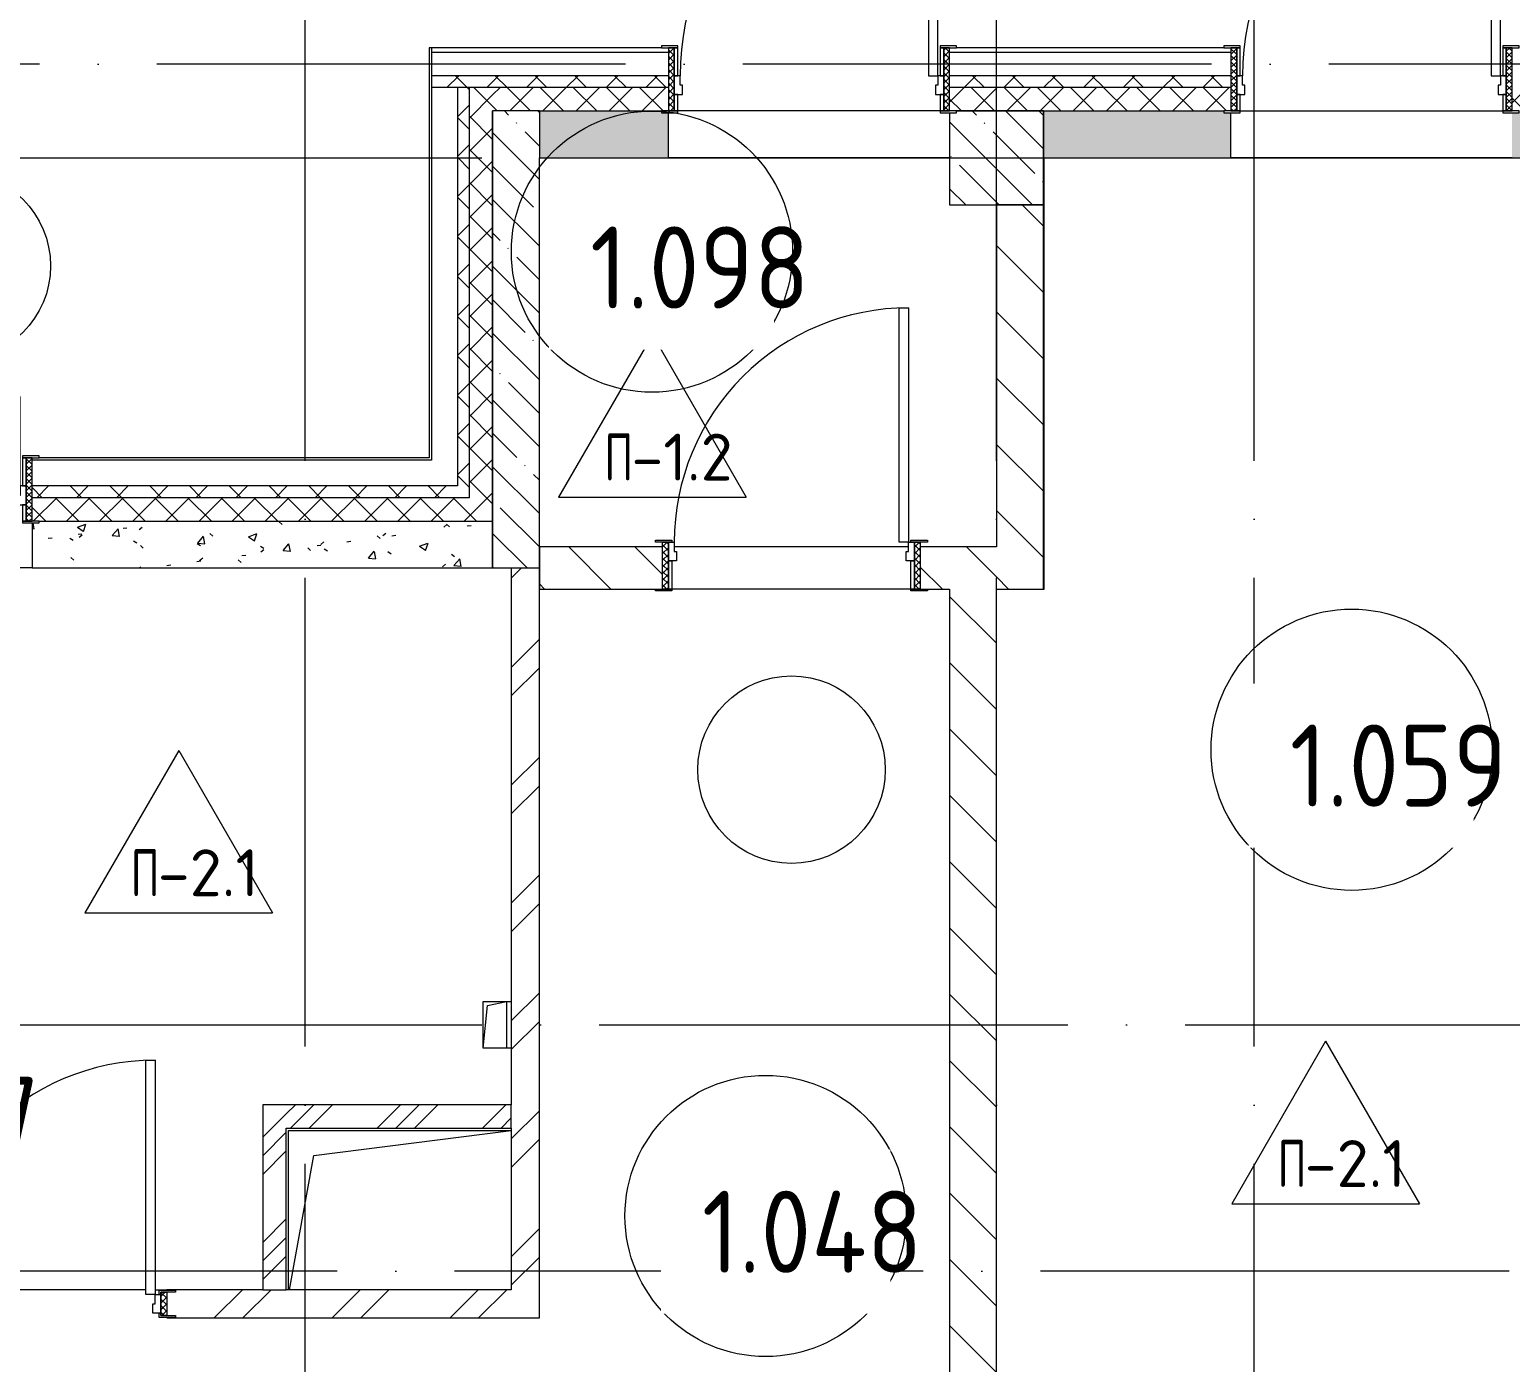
# Model space of a CAD drawing. Header units: millimetres. Extents: x -68946 to 288321, y -402657 to 324925.
# Drawn here: x 132313 to 138630, y 53235 to 58922 of the extents above; entities that cross this region are included whole.
import ezdxf

# ---------------------------------------------------------------- set-up
doc = ezdxf.new("R2010")
doc.units = ezdxf.units.MM
doc.linetypes.add('ADSK_Линия сетки', pattern=[2500, 2000, -250, 0, -250])
for name, color, linetype, lineweight in [('A-AREA-____-IDEN', 250, 'Continuous', 9), ('A-DETL-GENF-OTLN', 250, 'Continuous', 5), ('A-DOOR-____-IDEN', 31, 'Continuous', 9), ('A-DOOR-____-MCUT', 250, 'Continuous', 5), ('A-DOOR-____-OTLN', 250, 'Continuous', 5), ('A-DOOR-FRAM-MCUT', 31, 'Continuous', 5), ('A-DOOR-FRAM-OTLN', 31, 'Continuous', 5), ('A-FLOR-____-IDEN', 11, 'Continuous', 9), ('A-FLOR-____-OTLN', 192, 'Continuous', 9), ('A-GLAZ-____-OTLN', 250, 'Continuous', 5), ('A-WALL-____-MCUT', 250, 'Continuous', 13), ('A-WALL-____-PATT', 250, 'Continuous', 13), ('A-WALL-FNSH-MCUT', 250, 'Continuous', 13), ('I-WALL-____-OTLN', 250, 'Continuous', 9), ('S-COLS-____-MCUT', 250, 'Continuous', 25), ('S-COLS-____-OTLN', 250, 'Continuous', 9), ('S-GRID-____-OTLN', 250, 'Continuous', 9)]:
    doc.layers.add(name, color=color, linetype=linetype, lineweight=lineweight)
doc.styles.add('ISOCPEUR_1', font='isocpeur.ttf', dxfattribs={"width": 0.9, "height": 250})
doc.styles.add('ISOCPEUR_2', font='isocpeur.ttf', dxfattribs={"height": 160})
pattern_1 = [(135, (12287.91, -0.0006), (-142.5612, -142.5612), []), (135, (12430.48, -0.0006), (-142.5612, -142.5612), [252.016, -50.403, 3.353, -47.05])]
pattern_2 = [(135, (12287.91, -0.0006), (-141.42136, -141.42136), [])]
pattern_3 = [(45, (12287.9, -0.0006), (-251.4472, 251.4472), []), (45, (12287.9, 381), (-251.4472, 251.4472), [])]
pattern_4 = [(50, (12287.9, -0.0006), (364.3679, -31.8783), [38.1, -419.1]), (355, (12287.9, -0.0006), (-70.48585, 382.1133), [30.48, -335.28]), (100.451, (12318.28, -2.66), (293.885, 350.2334), [32.38, -356.18]), (46.184, (12287.9, 101.6), (542.1585, -84.0858), [57.15, -628.65]), (96.636, (12333.1, 94.6), (474.8049, 494.8554), [48.57, -534.27]), (351.184, (12287.9, 101.6), (474.8102, 494.85), [45.72, -502.92]), (21, (12338.7, 76.2), (303.22847, -204.53046), [38.1, -419.1]), (326, (12338.7, 76.2), (123.6039, 368.376), [30.48, -335.28]), (71.451, (12364, 59.16), (426.8341, 163.8427), [32.38, -356.18]), (37.5, (12287.91, -0.0006), (6.17665, 169.11015), [16.764, -314.452, 16.764, -323.596, -336.55]), (37.5, (12287.91, -0.0006), (6.17665, 169.11015), [-671.576, 16.764, -319.786]), (7.5, (12287.91, -0.0006), (133.63888, 200.3615), [16.764, -177.292, 16.764, -306.832, -128.27]), (7.5, (12287.91, -0.0006), (133.63888, 200.3615), [-517.652, 16.764, -111.506]), (327.5, (12174.63, -0.0006), (271.18182, -11.45836), [16.764, -110.236, 16.764, -379.476, -525.78]), (327.5, (12174.63, -0.0006), (271.18182, -11.45836), [-523.24, 16.764, -509.016]), (317.5, (12123.83, -0.0006), (296.2585, 50.85285), [16.764, -148.336, 16.764, -246.38, -373.38]), (317.5, (12123.83, -0.0006), (296.2585, 50.85285), [-428.244, 16.764, -356.616])]
pattern_5 = [(45, (12287.91, -0.0006), (-70.71068, 70.71068), []), (135, (12287.91, -0.0006), (-70.71068, -70.71068), [])]
pattern_6 = [(135, (12287.91, -0.0006), (-84.85281, -84.85281), []), (225, (12287.91, -0.0006), (84.85281, -84.85281), [])]
pattern_7 = [(45, (12287.9, -0.0006), (-224.5064, 224.5064), []), (45, (12367.3, -0.0006), (0, 449.0128), []), (45, (12208.54, -0.0006), (0, 449.0128), [])]
pattern_8 = [(135, (1701.41, 209.685), (-14.14214, -14.14214), []), (225, (1701.41, 209.685), (14.14214, -14.14214), [])]
pattern_9 = [(45, (-421.384, 209.685), (-14.1421, 14.1421), []), (135, (-421.384, 209.685), (-14.1421, -14.1421), [])]

# ---------------------------------------------------------------- blocks, each defined once
blk = doc.blocks.new('Дверь_СКБ_2Ст_Наружная - Д-22л_1550х2100-36490986-АР1_Маркировочный план 1 этажа С2и3')
at = {"layer": 'A-DOOR-____-OTLN'}
h = blk.add_hatch(dxfattribs=at)
h.set_pattern_fill('FP_38', color=256, style=0, pattern_type=2)
h.set_pattern_definition([(225, (1526.41, -124.685), (-14.14214, 14.14214), []), (135, (1526.41, -124.685), (14.14214, 14.14214), [])])
h.paths.add_polyline_path([(769.5, 50), (769.5, -50), (794.5, -50), (794.5, 50)])
at = {"layer": 'A-DOOR-FRAM-OTLN'}
h = blk.add_hatch(dxfattribs=at)
h.set_pattern_fill('FP_39', color=256, style=0, pattern_type=2)
h.set_pattern_definition([(315, (-596.384, -124.685), (-14.1421, -14.1421), []), (225, (-596.384, -124.685), (-14.1421, 14.1421), [])])
h.paths.add_polyline_path([(-755.5, 50), (-755.5, -50), (-730.5, -50), (-730.5, 50)])
at = {"layer": 'A-DOOR-____-MCUT'}
for p, q in [((-705.5, -40), (-665.5, -40)), ((-705.5, -1040), (-705.5, -40)), ((-665.5, -40), (-665.5, -1040)), ((704.5, -40), (744.5, -40)), ((704.5, -490), (704.5, -40)), ((744.5, -40), (744.5, -490)), ((744.5, -490), (704.5, -490)), ((-665.5, -1040), (-705.5, -1040))]:
    blk.add_line(p, q, dxfattribs=at)
at = {"layer": 'A-DOOR-____-OTLN'}
for p, q in [((-792.5, 58), (-722.5, 58)), ((-792.5, 50), (-792.5, 58)), ((-730.5, 50), (-792.5, 50)), ((-730.5, 40), (-730.5, 50)), ((-722.5, 40), (-730.5, 40)), ((-722.5, 58), (-722.5, 40)), ((761.5, 58), (831.5, 58)), ((761.5, 40), (761.5, 58)), ((769.5, 40), (761.5, 40)), ((769.5, 50), (769.5, 40)), ((831.5, 50), (769.5, 50)), ((831.5, 58), (831.5, 50)), ((-792.5, -58), (-792.5, -50)), ((-792.5, -50), (-730.5, -50)), ((-722.5, -58), (-792.5, -58)), ((-730.5, -40), (-722.5, -40)), ((-730.5, -50), (-730.5, -40)), ((-722.5, -40), (-722.5, -58)), ((761.5, -40), (769.5, -40)), ((761.5, -58), (761.5, -40)), ((831.5, -58), (761.5, -58)), ((769.5, -40), (769.5, -50)), ((769.5, -50), (831.5, -50)), ((831.5, -50), (831.5, -58))]:
    blk.add_line(p, q, dxfattribs=at)
for centre, radius, start, end in [((-705.5, -40), 1000, 270, 360), ((744.5, -40), 450, 180, 270)]:
    blk.add_arc(centre, radius, start, end, dxfattribs=at)
at = {"layer": 'A-DOOR-FRAM-MCUT'}
for p, q in [((-755.5, 50), (-730.5, 50)), ((-755.5, -50), (-755.5, 50)), ((-730.5, 50), (-730.5, -50)), ((-730.5, 40), (-695.5, 40)), ((-730.5, -40), (-730.5, 40)), ((-695.5, 40), (-695.5, 0)), ((734.5, 40), (769.5, 40)), ((734.5, 0), (734.5, 40)), ((769.5, -50), (769.5, 50)), ((769.5, 50), (794.5, 50)), ((769.5, 40), (769.5, -40)), ((794.5, 50), (794.5, -50)), ((-730.5, -50), (-755.5, -50)), ((-705.5, -40), (-730.5, -40)), ((-705.5, 0), (-705.5, -40)), ((-695.5, 0), (-705.5, 0)), ((744.5, 0), (734.5, 0)), ((744.5, -40), (744.5, 0)), ((769.5, -40), (744.5, -40)), ((794.5, -50), (769.5, -50))]:
    blk.add_line(p, q, dxfattribs=at)
blk = doc.blocks.new('Дверь_СКБ_1Ст_Внутренняя - Д-26л_1100x2100h_Тамбур пищеблока-41890138-АР1_Маркировочный план 1 этажа С2и3')
at = {"layer": 'A-DOOR-____-OTLN'}
h = blk.add_hatch(dxfattribs=at)
h.set_pattern_fill('FP_40', color=256, style=0, pattern_type=2)
h.set_pattern_definition([(225, (1751.41, -164.685), (-14.14214, 14.14214), []), (135, (1751.41, -164.685), (14.14214, 14.14214), [])])
h.paths.add_polyline_path([(562.5, 100), (537.5, 100), (537.5, -100), (562.5, -100), (562.5, 79.3)])
at = {"layer": 'A-DOOR-FRAM-OTLN'}
h = blk.add_hatch(dxfattribs=at)
h.set_pattern_fill('FP_41', color=256, style=0, pattern_type=2)
h.set_pattern_definition([(315, (-371.384, -164.685), (-14.1421, -14.1421), []), (225, (-371.384, -164.685), (-14.1421, 14.1421), [])])
h.paths.add_polyline_path([(-537.5, 100), (-537.5, -100), (-512.5, -100), (-512.5, 100)])
at = {"layer": 'A-DOOR-____-MCUT'}
for p, q in [((-487.5, -100), (-447.5, -100)), ((-487.5, -1100), (-487.5, -100)), ((-447.5, -100), (-447.5, -1100)), ((-447.5, -1100), (-487.5, -1100))]:
    blk.add_line(p, q, dxfattribs=at)
at = {"layer": 'A-DOOR-____-OTLN'}
blk.add_arc((-487.5, -100), 1000, 270, 0, dxfattribs=at)
at = {"layer": 'A-DOOR-FRAM-MCUT'}
for p, q in [((-567.5, 108), (-497.5, 108)), ((-567.5, 100), (-567.5, 108)), ((-497.5, 100), (-567.5, 100)), ((-537.5, 100), (-512.5, 100)), ((-537.5, -100), (-537.5, 100)), ((-512.5, 100), (-512.5, -100)), ((-512.5, 100), (-497.5, 100)), ((-512.5, -20), (-512.5, 100)), ((-497.5, 108), (-497.5, 100)), ((-497.5, 100), (-497.5, -20)), ((522.5, 100), (522.5, 108)), ((522.5, 108), (592.5, 108)), ((522.5, -20), (522.5, 100)), ((522.5, 100), (537.5, 100)), ((592.5, 100), (522.5, 100)), ((537.5, -100), (537.5, 100)), ((537.5, 100), (562.5, 100)), ((537.5, 100), (537.5, -20)), ((562.5, 100), (562.5, -100)), ((592.5, 108), (592.5, 100)), ((-512.5, -20), (-477.5, -20)), ((-512.5, -100), (-512.5, -20)), ((-497.5, -20), (-512.5, -20)), ((-487.5, -60), (-487.5, -100)), ((-477.5, -60), (-487.5, -60)), ((-477.5, -20), (-477.5, -60)), ((502.5, -20), (537.5, -20)), ((502.5, -60), (502.5, -20)), ((512.5, -60), (502.5, -60)), ((512.5, -100), (512.5, -60)), ((537.5, -20), (522.5, -20)), ((537.5, -20), (537.5, -100)), ((-567.5, -100), (-497.5, -100)), ((-567.5, -108), (-567.5, -100)), ((-497.5, -108), (-567.5, -108)), ((-512.5, -100), (-537.5, -100)), ((-512.5, -99), (-497.5, -99)), ((-512.5, -100), (-512.5, -99)), ((-487.5, -100), (-512.5, -100)), ((-497.5, -100), (-512.5, -100)), ((-497.5, -99), (-497.5, -100)), ((-497.5, -100), (-497.5, -108)), ((537.5, -100), (512.5, -100)), ((522.5, -100), (522.5, -99)), ((522.5, -99), (537.5, -99)), ((537.5, -100), (522.5, -100)), ((522.5, -108), (522.5, -100)), ((522.5, -100), (592.5, -100)), ((592.5, -108), (522.5, -108)), ((537.5, -99), (537.5, -100)), ((562.5, -100), (537.5, -100)), ((592.5, -100), (592.5, -108))]:
    blk.add_line(p, q, dxfattribs=at)
blk = doc.blocks.new('Дверь_СКБ_2Ст_Внутренняя - СОШ_Д_Дв_1550x3400_ДН-11-41799291-АР1_Маркировочный план 1 этажа С2и3')
at = {"layer": 'A-DOOR-____-OTLN'}
h = blk.add_hatch(dxfattribs=at)
h.set_pattern_fill('FP_54', color=256, style=0, pattern_type=2)
h.set_pattern_definition([(135, (1551.41, 199.685), (-14.14214, -14.14214), []), (225, (1551.41, 199.685), (14.14214, -14.14214), [])])
h.paths.add_polyline_path([(762.5, -135), (762.5, 135), (737.5, 135), (737.5, -135)])
at = {"layer": 'A-DOOR-FRAM-OTLN'}
h = blk.add_hatch(dxfattribs=at)
h.set_pattern_fill('FP_55', color=256, style=0, pattern_type=2)
h.set_pattern_definition([(45, (-571.384, 199.685), (-14.1421, 14.1421), []), (135, (-571.384, 199.685), (-14.1421, -14.1421), [])])
h.paths.add_polyline_path([(-737.5, -135), (-712.5, -135), (-712.5, 135), (-737.5, 135), (-737.5, -85)])
at = {"layer": 'A-DOOR-____-MCUT'}
for p, q in [((-687.5, 1035), (-687.5, 15)), ((-647.5, 1035), (-687.5, 1035)), ((-647.5, 15), (-647.5, 1035)), ((712.5, 395), (672.5, 395)), ((672.5, 395), (672.5, 15)), ((712.5, 15), (712.5, 395)), ((-687.5, 15), (-647.5, 15)), ((672.5, 15), (712.5, 15))]:
    blk.add_line(p, q, dxfattribs=at)
at = {"layer": 'A-DOOR-____-OTLN'}
for centre, radius, start, end in [((-687.5, 15), 1020, 0, 90), ((712.5, 15), 380, 90, 180)]:
    blk.add_arc(centre, radius, start, end, dxfattribs=at)
at = {"layer": 'A-DOOR-FRAM-MCUT'}
for p, q in [((-697.5, 143), (-767.5, 143)), ((-767.5, 143), (-767.5, 135)), ((-767.5, 135), (-697.5, 135)), ((-712.5, 135), (-737.5, 135)), ((-737.5, 135), (-737.5, -135)), ((-712.5, -135), (-712.5, 135)), ((-697.5, 135), (-712.5, 135)), ((-712.5, 135), (-712.5, 15)), ((-697.5, 135), (-697.5, 143)), ((-697.5, 15), (-697.5, 135)), ((792.5, 143), (722.5, 143)), ((722.5, 143), (722.5, 135)), ((737.5, 135), (722.5, 135)), ((722.5, 135), (722.5, 15)), ((722.5, 135), (792.5, 135)), ((762.5, 135), (737.5, 135)), ((737.5, 135), (737.5, -135)), ((737.5, 15), (737.5, 135)), ((762.5, -135), (762.5, 135)), ((792.5, 135), (792.5, 143)), ((-687.5, 15), (-712.5, 15)), ((-712.5, 15), (-712.5, -65)), ((-712.5, 15), (-697.5, 15)), ((-687.5, -25), (-687.5, 15)), ((712.5, 15), (712.5, -25)), ((737.5, 15), (712.5, 15)), ((722.5, 15), (737.5, 15)), ((737.5, -65), (737.5, 15)), ((-677.5, -25), (-687.5, -25)), ((-677.5, -65), (-677.5, -25)), ((712.5, -25), (702.5, -25)), ((702.5, -25), (702.5, -65)), ((-712.5, -65), (-677.5, -65)), ((-697.5, -65), (-712.5, -65)), ((-712.5, -65), (-712.5, -135)), ((-697.5, -135), (-697.5, -65)), ((702.5, -65), (737.5, -65)), ((737.5, -65), (722.5, -65)), ((722.5, -65), (722.5, -135)), ((737.5, -135), (737.5, -65)), ((-697.5, -135), (-767.5, -135)), ((-767.5, -135), (-767.5, -143)), ((-767.5, -143), (-697.5, -143)), ((-737.5, -135), (-712.5, -135)), ((-712.5, -135), (-697.5, -135)), ((-697.5, -143), (-697.5, -135)), ((722.5, -135), (737.5, -135)), ((792.5, -135), (722.5, -135)), ((722.5, -135), (722.5, -143)), ((722.5, -143), (792.5, -143)), ((737.5, -135), (762.5, -135)), ((792.5, -143), (792.5, -135))]:
    blk.add_line(p, q, dxfattribs=at)
blk = doc.blocks.new('Дверь_СКБ_1Ст_Внутренняя - Д-1л_1200x2100h_NCS S 6005-R50B_ДН12Л _EI60-41910497-АР1_Маркировочный план 1 этажа С2и3')
at = {"layer": 'A-DOOR-____-OTLN'}
h = blk.add_hatch(dxfattribs=at)
h.set_pattern_fill('FP_84', color=256, style=0, pattern_type=2)
h.set_pattern_definition(pattern_8)
h.paths.add_polyline_path([(612.5, -125), (612.5, 145), (587.5, 145), (587.5, -125)])
at = {"layer": 'A-DOOR-FRAM-OTLN'}
h = blk.add_hatch(dxfattribs=at)
h.set_pattern_fill('FP_85', color=256, style=0, pattern_type=2)
h.set_pattern_definition(pattern_9)
h.paths.add_polyline_path([(-562.5, -125), (-562.5, 145), (-587.5, 145), (-587.5, -125)])
at = {"layer": 'A-DOOR-____-MCUT'}
for p, q in [((562.5, 1125), (522.5, 1125)), ((522.5, 1125), (522.5, 25)), ((562.5, 25), (562.5, 1125)), ((522.5, 25), (562.5, 25))]:
    blk.add_line(p, q, dxfattribs=at)
at = {"layer": 'A-DOOR-____-OTLN'}
blk.add_arc((562.5, 25), 1100, 90, 180, dxfattribs=at)
at = {"layer": 'A-DOOR-FRAM-MCUT'}
for p, q in [((-547.5, 153), (-617.5, 153)), ((-617.5, 153), (-617.5, 145)), ((-617.5, 145), (-547.5, 145)), ((-562.5, 145), (-587.5, 145)), ((-587.5, 145), (-587.5, -125)), ((-562.5, -125), (-562.5, 145)), ((-547.5, 145), (-562.5, 145)), ((-562.5, 145), (-562.5, 25)), ((-547.5, 145), (-547.5, 153)), ((-547.5, 25), (-547.5, 145)), ((642.5, 153), (572.5, 153)), ((572.5, 153), (572.5, 145)), ((587.5, 145), (572.5, 145)), ((572.5, 145), (572.5, 25)), ((572.5, 145), (642.5, 145)), ((612.5, 145), (587.5, 145)), ((587.5, 145), (587.5, -125)), ((587.5, 25), (587.5, 145)), ((612.5, -125), (612.5, 145)), ((642.5, 145), (642.5, 153)), ((-537.5, 25), (-562.5, 25)), ((-562.5, 25), (-562.5, -55)), ((-562.5, 25), (-547.5, 25)), ((-537.5, -15), (-537.5, 25)), ((562.5, 25), (562.5, -15)), ((587.5, 25), (562.5, 25)), ((572.5, 25), (587.5, 25)), ((587.5, -55), (587.5, 25)), ((-562.5, -55), (-527.5, -55)), ((-547.5, -55), (-562.5, -55)), ((-562.5, -55), (-562.5, -125)), ((-547.5, -125), (-547.5, -55)), ((-527.5, -15), (-537.5, -15)), ((-527.5, -55), (-527.5, -15)), ((562.5, -15), (552.5, -15)), ((552.5, -15), (552.5, -55)), ((552.5, -55), (587.5, -55)), ((587.5, -55), (572.5, -55)), ((572.5, -55), (572.5, -125)), ((587.5, -125), (587.5, -55)), ((-547.5, -125), (-617.5, -125)), ((-617.5, -125), (-617.5, -133)), ((-587.5, -125), (-562.5, -125)), ((-562.5, -125), (-547.5, -125)), ((-547.5, -133), (-547.5, -125)), ((572.5, -125), (587.5, -125)), ((642.5, -125), (572.5, -125)), ((572.5, -125), (572.5, -133)), ((587.5, -125), (612.5, -125)), ((642.5, -133), (642.5, -125)), ((-617.5, -133), (-547.5, -133)), ((572.5, -133), (642.5, -133))]:
    blk.add_line(p, q, dxfattribs=at)
blk = doc.blocks.new('Дверь_СКБ_1Ст_Внутренняя - Д-1л_1200x2100h_NCS S 6005-R50B_ДН5Л-41912991-АР1_Маркировочный план 1 этажа С2и3')
at = {"layer": 'A-DOOR-____-OTLN'}
h = blk.add_hatch(dxfattribs=at)
h.set_pattern_fill('FP_84', color=256, style=0, pattern_type=2)
h.set_pattern_definition(pattern_8)
h.paths.add_polyline_path([(587.5, -125), (612.5, -125), (612.5, 145), (587.5, 145), (587.5, -89.1)])
at = {"layer": 'A-DOOR-FRAM-OTLN'}
h = blk.add_hatch(dxfattribs=at)
h.set_pattern_fill('FP_85', color=256, style=0, pattern_type=2)
h.set_pattern_definition(pattern_9)
h.paths.add_polyline_path([(-562.5, -125), (-562.5, 145), (-587.5, 145), (-587.5, -125)])
at = {"layer": 'A-DOOR-____-MCUT'}
for p, q in [((562.5, 1125), (522.5, 1125)), ((522.5, 1125), (522.5, 25)), ((562.5, 25), (562.5, 1125)), ((522.5, 25), (562.5, 25))]:
    blk.add_line(p, q, dxfattribs=at)
at = {"layer": 'A-DOOR-____-OTLN'}
blk.add_arc((562.5, 25), 1100, 90, 180, dxfattribs=at)
at = {"layer": 'A-DOOR-FRAM-MCUT'}
for p, q in [((-547.5, 153), (-617.5, 153)), ((-617.5, 153), (-617.5, 145)), ((-617.5, 145), (-547.5, 145)), ((-562.5, 145), (-587.5, 145)), ((-587.5, 145), (-587.5, -125)), ((-562.5, -125), (-562.5, 145)), ((-547.5, 145), (-562.5, 145)), ((-562.5, 145), (-562.5, 25)), ((-547.5, 145), (-547.5, 153)), ((-547.5, 25), (-547.5, 145)), ((642.5, 153), (572.5, 153)), ((572.5, 153), (572.5, 145)), ((587.5, 145), (572.5, 145)), ((572.5, 145), (572.5, 25)), ((572.5, 145), (642.5, 145)), ((612.5, 145), (587.5, 145)), ((587.5, 145), (587.5, -125)), ((587.5, 25), (587.5, 145)), ((612.5, -125), (612.5, 145)), ((642.5, 145), (642.5, 153)), ((-537.5, 25), (-562.5, 25)), ((-562.5, 25), (-562.5, -55)), ((-562.5, 25), (-547.5, 25)), ((-537.5, -15), (-537.5, 25)), ((562.5, 25), (562.5, -15)), ((587.5, 25), (562.5, 25)), ((572.5, 25), (587.5, 25)), ((587.5, -55), (587.5, 25)), ((-562.5, -55), (-527.5, -55)), ((-547.5, -55), (-562.5, -55)), ((-562.5, -55), (-562.5, -125)), ((-547.5, -125), (-547.5, -55)), ((-527.5, -15), (-537.5, -15)), ((-527.5, -55), (-527.5, -15)), ((562.5, -15), (552.5, -15)), ((552.5, -15), (552.5, -55)), ((552.5, -55), (587.5, -55)), ((587.5, -55), (572.5, -55)), ((572.5, -55), (572.5, -125)), ((587.5, -125), (587.5, -55)), ((-547.5, -125), (-617.5, -125)), ((-617.5, -125), (-617.5, -133)), ((-587.5, -125), (-562.5, -125)), ((-562.5, -125), (-547.5, -125)), ((-547.5, -133), (-547.5, -125)), ((572.5, -125), (587.5, -125)), ((642.5, -125), (572.5, -125)), ((572.5, -125), (572.5, -133)), ((587.5, -125), (612.5, -125)), ((642.5, -133), (642.5, -125)), ((-617.5, -133), (-547.5, -133)), ((572.5, -133), (642.5, -133))]:
    blk.add_line(p, q, dxfattribs=at)
blk = doc.blocks.new('_Wn_-As_OpeningMEP_floor__Rectangular - _Wn_-As_OpeningMEP_floor__Rectangular-34847230-АР1_Маркировочный план 1 этажа С2и3')
at = {"layer": 'A-DETL-GENF-OTLN', "lineweight": 5}
for p, q in [((-50, -50), (-32.3, 132.3)), ((-32.3, 132.3), (50, 150))]:
    blk.add_line(p, q, dxfattribs=at)
blk = doc.blocks.new('_Wn_-As_OpeningMEP_floor__Rectangular - _Wn_-As_OpeningMEP_floor__Rectangular-34859775-АР1_Маркировочный план 1 этажа С2и3')
at = {"layer": 'A-DETL-GENF-OTLN', "lineweight": 5}
for p, q in [((-367.2, 292.2), (475, 400)), ((-471.5, -280.5), (-367.2, 292.2))]:
    blk.add_line(p, q, dxfattribs=at)
blk = doc.blocks.new('AAR_СКБ_Марка_Помещения_мал - Номер-28977439-АР1_Маркировочный план 1 этажа С2и3')
at = {"layer": 'A-AREA-____-IDEN'}
blk.add_circle((-0.028, 0), 3, dxfattribs=at)
blk = doc.blocks.new('AAR_СКБ_Марка_Перекрытия - Марка пола-17325028-АР1_Маркировочный план 1 этажа С2и3')
at = {"layer": 'A-FLOR-____-IDEN'}
for p, q in [((0, 6.932), (-4.002, 0)), ((0, 6.932), (4.002, 0)), ((-4.002, 0), (4.002, 0))]:
    blk.add_line(p, q, dxfattribs=at)
blk = doc.blocks.new('ADSK_Марка_Дверь - Типоразмер_ADSK_Марка-30565456-АР1_Маркировочный план 1 этажа С2и3')
at = {"layer": 'A-DOOR-____-IDEN'}
blk.add_circle((0, 0), 4, dxfattribs=at)

msp = doc.modelspace()

# ---------------------------------------------------------------- hatches: boundary and pattern name
at = {"layer": 'A-WALL-____-PATT', "lineweight": 15, "true_color": 0x000000}
h = msp.add_hatch(dxfattribs=at)
h.set_pattern_fill('FP_53', color=18, style=0, pattern_type=2)
h.set_pattern_definition(pattern_6)
h.paths.add_polyline_path([(148637.8919, 58675), (148637.8919, 58725), (146767.9138, 58725), (146767.9138, 58675), (148630.7491, 58675)])
h.paths.add_polyline_path([(144667.9138, 58675), (145867.9138, 58675), (145867.9138, 58725), (144667.9138, 58725)])
h.paths.add_polyline_path([(142557.8919, 58675), (143767.9138, 58675), (143767.9138, 58725), (142557.8919, 58725), (142557.8919, 58682.1249)])
h.paths.add_polyline_path([(141657.8919, 58675), (141657.8919, 58725), (140437.9138, 58725), (140437.9138, 58675), (141257.8919, 58675)])
h.paths.add_polyline_path([(139537.9138, 58675), (139537.9138, 58725), (138637.9138, 58725), (138637.9138, 58675), (139233.1138, 58675)])
h.paths.add_polyline_path([(136637.8919, 58675), (137437.9138, 58675), (137437.9138, 58725), (136237.9138, 58725), (136237.9138, 58675)])
h.paths.add_polyline_path([(134187.9839, 58675), (135037.9138, 58675), (135037.9138, 58725), (134027.9839, 58725), (134027.9839, 58675), (134137.9839, 58675)])
h = msp.add_hatch(dxfattribs=at)
h.set_pattern_fill('FP_53', color=18, style=0, pattern_type=2)
h.set_pattern_definition(pattern_6)
h.paths.add_polyline_path([(134137.9839, 56925), (134187.9839, 56925), (134187.9839, 58675), (134137.9839, 58675), (134137.9839, 56975)])
h = msp.add_hatch(dxfattribs=at)
h.set_pattern_fill('FP_52', color=18, style=0, pattern_type=2)
h.set_pattern_definition(pattern_5)
h.paths.add_polyline_path([(134271.0157, 56825), (134287.9134, 56825.0706), (134287.9839, 58675), (134187.9839, 58675), (134187.9839, 56825)])
h = msp.add_hatch(dxfattribs=at)
h.set_pattern_fill('FP_52', color=18, style=0, pattern_type=2)
h.set_pattern_definition(pattern_5)
h.paths.add_polyline_path([(134287.9839, 58575), (135037.9138, 58575), (135037.9138, 58675), (134287.9839, 58675), (134287.9839, 58610.9323)])
h.paths.add_polyline_path([(136437.9134, 58575), (137437.9138, 58575), (137437.9138, 58675), (136237.9138, 58675), (136237.9138, 58575), (136267.9138, 58575)])
h.paths.add_polyline_path([(140437.9138, 58575), (141657.8919, 58575), (141657.8919, 58675), (140437.9138, 58675), (140437.9138, 58610.9323)])
h.paths.add_polyline_path([(139537.9138, 58575), (139537.9138, 58675), (138637.9138, 58675), (138637.9138, 58575), (139366.3468, 58575)])
h.paths.add_polyline_path([(146767.9138, 58575), (148687.8919, 58575), (148687.8919, 58675), (146767.9138, 58675), (146767.9138, 58610.9323)])
h.paths.add_polyline_path([(145867.8931, 58575), (145867.9138, 58575.0104), (145867.9138, 58675), (144667.9138, 58675), (144667.9138, 58575), (145467.8919, 58575)])
h.paths.add_polyline_path([(142679.8294, 58575), (143767.9138, 58575), (143767.9138, 58675), (142557.8919, 58675), (142557.8919, 58575), (142572.9138, 58575)])
h = msp.add_hatch(dxfattribs=at)
h.set_pattern_fill('FP_1', color=18, style=0, pattern_type=2)
h.set_pattern_definition(pattern_1)
h.paths.add_polyline_path([(134287.9839, 56625.0006), (134487.9134, 56625.0006), (134487.9134, 58575), (134287.9134, 58575), (134287.9188, 56625.0483)])
h = msp.add_hatch(dxfattribs=at)
h.set_pattern_fill('FP_3', color=18, style=0, pattern_type=2)
h.set_pattern_definition(pattern_4)
h.paths.add_polyline_path([(135037.9138, 58375), (135037.9138, 58567), (135007.9138, 58567), (135007.9138, 58575), (134487.9134, 58575), (134487.9134, 58375)])
h.paths.add_polyline_path([(140997.9963, 58375), (141257.8919, 58375), (141257.8919, 58575), (140437.9138, 58575), (140437.9138, 58375)])
h.paths.add_polyline_path([(146767.9138, 58375), (148787.9138, 58375), (148787.9138, 58575), (146767.9138, 58575), (146767.9138, 58447.956)])
h.paths.add_polyline_path([(143047.0641, 58375), (143767.9138, 58375), (143767.9138, 58575), (142557.8919, 58575), (142557.8919, 58375), (143022.9138, 58375)])
h.paths.add_polyline_path([(137212.0074, 58375), (137437.9138, 58375), (137437.9138, 58567), (137407.9138, 58567), (137407.9138, 58575), (136637.8919, 58575), (136637.8919, 58375), (136640.3919, 58375)])
h.paths.add_polyline_path([(139537.9138, 58375), (139537.9138, 58575), (138667.9138, 58575), (138667.9138, 58567), (138637.9138, 58567), (138637.9138, 58375), (139366.3468, 58375)])
h.paths.add_polyline_path([(145467.8919, 58375), (145467.8896, 58574.9994), (144667.9138, 58575), (144667.9138, 58375), (145413.7404, 58375)])
h = msp.add_hatch(dxfattribs=at)
h.set_pattern_fill('FP_2', color=18, style=0, pattern_type=2)
h.set_pattern_definition(pattern_2)
h.paths.add_polyline_path([(136637.9134, 56535), (136637.9134, 58174.9994), (136437.9134, 58174.9994), (136437.9134, 56535)])
h = msp.add_hatch(dxfattribs=at)
h.set_pattern_fill('FP_52', color=18, style=0, pattern_type=2)
h.set_pattern_definition(pattern_5)
h.paths.add_polyline_path([(134017.9839, 56825), (134187.9839, 56825), (134187.9839, 56925), (132322.9138, 56925), (132322.9138, 56825), (133111.1409, 56825)])
h.paths.add_polyline_path([(130718.9688, 56825), (130822.9138, 56825), (130822.9138, 56925), (130287.9144, 56925), (130287.9144, 56825), (130377.2299, 56825)])
h = msp.add_hatch(dxfattribs=at)
h.set_pattern_fill('FP_53', color=18, style=0, pattern_type=2)
h.set_pattern_definition(pattern_6)
h.paths.add_polyline_path([(134136.5134, 56925), (134137.9839, 56925), (134137.9839, 56975), (132322.9138, 56975), (132322.9138, 56925), (134027.9839, 56925)])
h.paths.add_polyline_path([(130387.9144, 56925), (130822.9138, 56925), (130822.9138, 56975), (130387.9144, 56975)])
h = msp.add_hatch(dxfattribs=at)
h.set_pattern_fill('FP_3', color=18, style=0, pattern_type=2)
h.set_pattern_definition(pattern_4)
h.paths.add_polyline_path([(130333.3319, 56625), (130822.9138, 56625), (130822.9138, 56817), (130792.9138, 56817), (130792.9138, 56825), (130287.9144, 56825), (130287.9144, 56625)])
h.paths.add_polyline_path([(133578.358, 56625), (134287.9134, 56625.0523), (134287.9134, 56825), (132352.9138, 56825), (132352.9138, 56817), (132322.9138, 56817), (132322.9138, 56625), (133307.9134, 56625)])
h = msp.add_hatch(dxfattribs=at)
h.set_pattern_fill('FP_2', color=18, style=0, pattern_type=2)
h.set_pattern_definition(pattern_2)
h.paths.add_polyline_path([(134522.0384, 56535), (135012.9134, 56535), (135012.9134, 56715), (134487.9839, 56715), (134487.9839, 56535)])
h.paths.add_polyline_path([(136237.9134, 56535), (136437.9134, 56535), (136437.9134, 56715), (136112.9134, 56715), (136112.9134, 56535), (136142.9134, 56535)])
h = msp.add_hatch(dxfattribs=at)
h.set_pattern_fill('FP_4', color=18, style=0, pattern_type=2)
h.set_pattern_definition(pattern_3)
h.paths.add_polyline_path([(134478.0964, 53425), (134487.9134, 53425), (134487.9134, 56625.0006), (134367.9134, 56625.0006), (134367.9134, 53425), (134413.4502, 53425)])
h = msp.add_hatch(dxfattribs=at)
h.set_pattern_fill('FP_2', color=18, style=0, pattern_type=2)
h.set_pattern_definition(pattern_2)
h.paths.add_polyline_path([(136437.9134, 51875), (136437.9134, 56535), (136237.9134, 56535), (136237.9134, 51875)])
h = msp.add_hatch(dxfattribs=at)
h.set_pattern_fill('FP_5', color=18, style=0, pattern_type=2)
h.set_pattern_definition(pattern_7)
h.paths.add_polyline_path([(133407.9134, 53545), (133407.9134, 54334.9994), (133307.9134, 54334.9994), (133307.9134, 53545)])
h = msp.add_hatch(dxfattribs=at)
h.set_pattern_fill('FP_5', color=18, style=0, pattern_type=2)
h.set_pattern_definition(pattern_7)
h.paths.add_polyline_path([(134367.9134, 54234.9994), (134367.9134, 54334.9994), (133407.9134, 54334.9994), (133407.9134, 54234.9994), (134367.3683, 54234.9994)])
h = msp.add_hatch(dxfattribs=at)
h.set_pattern_fill('FP_4', color=18, style=0, pattern_type=2)
h.set_pattern_definition(pattern_3)
h.paths.add_polyline_path([(134367.9134, 53425), (134367.9134, 53545), (132897.9134, 53545), (132897.9134, 53543), (132934.9134, 53543), (132934.9134, 53535), (132897.9134, 53535), (132897.9134, 53435), (132934.9134, 53435), (132934.9134, 53427), (132897.9134, 53427), (132897.9134, 53425), (134320.2278, 53425)])
h.paths.add_polyline_path([(130890.7581, 53425), (131347.9134, 53425), (131347.9134, 53427), (131310.9134, 53427), (131310.9134, 53435), (131347.9134, 53435), (131347.9134, 53535), (131310.9134, 53535), (131310.9134, 53543), (131347.9134, 53543), (131347.9134, 53545), (130567.9134, 53545), (130567.9134, 53425), (130867.4417, 53425)])
at = {"layer": 'S-COLS-____-OTLN', "lineweight": 5, "true_color": 0x000000}
h = msp.add_hatch(dxfattribs=at)
h.set_pattern_fill('FP_1', color=18, style=0, pattern_type=2)
h.set_pattern_definition(pattern_1)
h.paths.add_polyline_path([(136637.8919, 58174.9994), (136637.8872, 58574.9994), (136267.9138, 58574.9994), (136267.9138, 58567), (136237.8919, 58567), (136237.9138, 58174.9994), (136437.9134, 58174.9994)])

# ---------------------------------------------------------------- linework, layer by layer
at = {"layer": 'A-FLOR-____-OTLN', "color": 18, "lineweight": 5, "true_color": 0x000000}
for p, q in [((136197.9138, 58575), (135077.9138, 58575)), ((136640.3919, 58375), (136640.3919, 56532.5)), ((136640.3919, 56532.5), (136437.9134, 56532.5)), ((134247.9185, 54575.4333), (134247.9185, 54775.4333)), ((134247.9185, 54775.4333), (134367.9134, 54775.4333)), ((134347.9185, 54775.4333), (134347.9185, 54575.4333)), ((134367.9134, 54575.4333), (134247.9185, 54575.4333)), ((133417.8919, 53545), (133417.8919, 54225.4601)), ((133417.8919, 54225.4601), (134367.9134, 54225.4601)), ((132807.9134, 53545), (131437.9134, 53545)), ((132847.9134, 53545), (132897.9134, 53545))]:
    msp.add_line(p, q, dxfattribs=at)
at = {"layer": 'A-WALL-____-MCUT', "color": 18, "lineweight": 15, "true_color": 0x000000}
for p, q in [((134027.9839, 58845), (134027.9839, 58725)), ((135037.9138, 58825), (134027.9839, 58825)), ((137437.9138, 58825), (136237.9138, 58825)), ((134027.9839, 58725), (134027.9839, 58675)), ((135037.9138, 58725), (134027.9839, 58725)), ((137437.9138, 58725), (136237.9138, 58725)), ((134027.9839, 58675), (134027.9839, 57085)), ((135037.9138, 58675), (134027.9839, 58675)), ((134137.9839, 58675), (134137.9839, 56975)), ((134187.9839, 58675), (134187.9839, 56925)), ((137437.9138, 58675), (136237.9138, 58675)), ((134487.9134, 58575), (134287.9134, 58575)), ((134287.9134, 58575), (134287.9134, 56625.0006)), ((134287.9839, 56825), (134287.9839, 58575)), ((134487.9134, 58575), (135007.9138, 58575)), ((134487.9134, 58575), (134487.9134, 58375)), ((135037.9138, 58375), (135037.9138, 58567)), ((136267.9138, 58575), (136637.8919, 58575)), ((136637.8919, 58575), (137407.9138, 58575)), ((136637.8919, 58575), (136637.8919, 58375)), ((137437.9138, 58375), (137437.9138, 58567)), ((134487.9134, 56625.0006), (134487.9134, 58375)), ((134487.9134, 58375), (135037.9138, 58375)), ((136637.8919, 58375), (137437.9138, 58375)), ((136437.9134, 58174.9994), (136437.9134, 56715)), ((136637.9134, 58174.9994), (136437.9134, 58174.9994)), ((136637.9134, 56535), (136637.9134, 58174.9994)), ((134027.9839, 57085), (132322.9138, 57085)), ((134137.9839, 56975), (132322.9138, 56975)), ((134187.9839, 56925), (132322.9138, 56925)), ((132322.9138, 56817), (132322.9138, 56625)), ((132352.9138, 56825), (134287.9839, 56825)), ((134287.9839, 56625), (134287.9839, 56825)), ((135012.9134, 56715), (134487.9839, 56715)), ((134487.9839, 56715), (134487.9839, 56535)), ((136437.9134, 56715), (136112.9134, 56715)), ((132322.9138, 56625), (134287.9839, 56625)), ((134287.9134, 56625.0006), (134367.9134, 56625.0006)), ((134367.9134, 56625.0006), (134487.9134, 56625.0006)), ((134367.9134, 56625.0006), (134367.9134, 54334.9994)), ((134487.9134, 53425), (134487.9134, 56625.0006)), ((134487.9839, 56535), (134982.9134, 56535)), ((136142.9134, 56535), (136237.9134, 56535)), ((136237.9134, 56535), (136237.9134, 51874.9994)), ((136437.9134, 56535), (136637.9134, 56535)), ((136437.9134, 51874.9994), (136437.9134, 56535)), ((133307.9134, 54334.9994), (133307.9134, 53545)), ((134367.9134, 54334.9994), (133307.9134, 54334.9994)), ((134367.9134, 54234.9994), (134367.9134, 54334.9994)), ((133407.9134, 53545), (133407.9134, 54234.9994)), ((133407.9134, 54234.9994), (134367.9134, 54234.9994)), ((134367.9134, 54234.9994), (134367.9134, 53545)), ((133307.9134, 53545), (132897.9134, 53545)), ((132897.9134, 53545), (132897.9134, 53543)), ((133307.9134, 53545), (133407.9134, 53545)), ((134367.9134, 53545), (133407.9134, 53545)), ((132897.9134, 53427), (132897.9134, 53425)), ((132897.9134, 53425), (134487.9134, 53425))]:
    msp.add_line(p, q, dxfattribs=at)
at = {"layer": 'A-WALL-FNSH-MCUT', "lineweight": 15}
for p, q in [((134017.9839, 58845), (134017.9839, 57095)), ((135007.9138, 58845), (134017.9839, 58845)), ((137407.9138, 58845), (136267.9138, 58845)), ((134017.9839, 57095), (132352.9138, 57095))]:
    msp.add_line(p, q, dxfattribs=at)
at = {"layer": 'I-WALL-____-OTLN', "color": 18, "lineweight": 15, "true_color": 0x000000}
for p, q in [((137477.9138, 58575), (138597.9138, 58575)), ((136237.8919, 58375), (135037.9138, 58375)), ((138637.9138, 58375), (137437.9138, 58375)), ((136062.9134, 56715), (135062.9134, 56715)), ((132322.9138, 56625), (130822.9138, 56625)), ((136072.9134, 56535), (135052.9134, 56535))]:
    msp.add_line(p, q, dxfattribs=at)
at = {"layer": 'S-COLS-____-MCUT', "color": 18, "lineweight": 5, "true_color": 0x000000}
for p, q in [((136237.8919, 58567), (136237.8919, 58174.9994)), ((136637.8919, 58574.9994), (136267.9138, 58574.9994)), ((136637.8919, 58174.9994), (136637.8919, 58375)), ((136237.8919, 58174.9994), (136437.9134, 58174.9994))]:
    msp.add_line(p, q, dxfattribs=at)
at = {"layer": 'S-COLS-____-OTLN', "color": 18, "lineweight": 5, "true_color": 0x000000}
for p, q in [((136637.8919, 58375), (136637.8919, 58574.9994)), ((136437.9134, 58174.9994), (136637.8919, 58174.9994))]:
    msp.add_line(p, q, dxfattribs=at)
at = {"layer": 'S-GRID-____-OTLN', "color": 18, "linetype": 'ADSK_Линия сетки', "true_color": 0x000000}
for p, q in [((133487.9138, -2919.5356), (133487.9138, 61063.6538)), ((136437.9138, -2919.5356), (136437.9138, 61063.6538)), ((137537.9138, -2919.5356), (137537.9138, 61063.6538)), ((167356.8279, 58775), (111607.9138, 58775)), ((77240.3519, 58375), (168626.8279, 58375)), ((77240.3519, 54675), (168626.8279, 54675)), ((168626.8279, 53625), (111607.9138, 53625))]:
    msp.add_line(p, q, dxfattribs=at)

# ---------------------------------------------------------------- block references
at = {"layer": 'A-AREA-____-IDEN', "color": 18, "true_color": 0x000000, "xscale": 200, "yscale": 200, "zscale": 99.99999999999993}
for p in [(134973.5791, 57974.7677), (137958.8308, 55849.4233), (135458.461, 53860.1159)]:
    msp.add_blockref('AAR_СКБ_Марка_Помещения_мал - Номер-28977439-АР1_Маркировочный план 1 этажа С2и3', p, dxfattribs=at)
at = {"layer": 'A-DOOR-____-IDEN', "color": 18, "true_color": 0x000000, "xscale": 99.99999999999993, "yscale": 99.99999999999993, "zscale": 99.99999999999993}
for p in [(132001.9798, 57914.0217), (135563.3707, 55764.318)]:
    msp.add_blockref('ADSK_Марка_Дверь - Типоразмер_ADSK_Марка-30565456-АР1_Маркировочный план 1 этажа С2и3', p, dxfattribs=at)
at = {"layer": 'A-DOOR-____-OTLN', "color": 18, "true_color": 0x000000}
for name, p in [('Дверь_СКБ_1Ст_Внутренняя - Д-1л_1200x2100h_NCS S 6005-R50B_ДН5Л-41912991-АР1_Маркировочный план 1 этажа С2и3', (135625.4138, 58700)), ('Дверь_СКБ_1Ст_Внутренняя - Д-1л_1200x2100h_NCS S 6005-R50B_ДН12Л _EI60-41910497-АР1_Маркировочный план 1 этажа С2и3', (138025.4138, 58700)), ('Дверь_СКБ_2Ст_Внутренняя - СОШ_Д_Дв_1550x3400_ДН-11-41799291-АР1_Маркировочный план 1 этажа С2и3', (131560.4138, 56960))]:
    msp.add_blockref(name, p, dxfattribs=at)
at = {"layer": 'A-DOOR-____-OTLN', "color": 18, "true_color": 0x000000, "rotation": 180}
for name, p in [('Дверь_СКБ_1Ст_Внутренняя - Д-26л_1100x2100h_Тамбур пищеблока-41890138-АР1_Маркировочный план 1 этажа С2и3', (135575.4134, 56635)), ('Дверь_СКБ_2Ст_Наружная - Д-22л_1550х2100-36490986-АР1_Маркировочный план 1 этажа С2и3', (132142.4134, 53485))]:
    msp.add_blockref(name, p, dxfattribs=at)
at = {"layer": 'A-FLOR-____-IDEN', "color": 18, "true_color": 0x000000, "xscale": 99.99999999999993, "yscale": 99.99999999999993, "zscale": 99.99999999999993}
for p in [(134969.6884, 56926.8288), (132948.8146, 55153.1705), (137842.1301, 53912.5003)]:
    msp.add_blockref('AAR_СКБ_Марка_Перекрытия - Марка пола-17325028-АР1_Маркировочный план 1 этажа С2и3', p, dxfattribs=at)
at = {"layer": 'A-GLAZ-____-OTLN', "color": 18, "true_color": 0x000000}
for name, p in [('_Wn_-As_OpeningMEP_floor__Rectangular - _Wn_-As_OpeningMEP_floor__Rectangular-34847230-АР1_Маркировочный план 1 этажа С2и3', (134297.9185, 54625.4333)), ('_Wn_-As_OpeningMEP_floor__Rectangular - _Wn_-As_OpeningMEP_floor__Rectangular-34859775-АР1_Маркировочный план 1 этажа С2и3', (133892.9026, 53825.4601))]:
    msp.add_blockref(name, p, dxfattribs=at)

# ---------------------------------------------------------------- texts
at = {"layer": 'A-FLOR-____-IDEN', "color": 18, "true_color": 0x000000, "char_height": 200, "attachment_point": 1, "style": 'ISOCPEUR_2'}
for s, insert, width in [('\\fISOCPEUR|b0|i0|c204|p34|;\\W.7;П', (134764.4535, 57198.2146), 140.295312), ('-1.2', (134880.2087, 57198.2146), 381.60325), ('\\fISOCPEUR|b0|i0|c204|p34|;\\W.7;П', (132743.5797, 55424.5563), 140.295312), ('-2.1', (132859.3349, 55424.5563), 381.60325), ('\\fISOCPEUR|b0|i0|c204|p34|;\\W.7;П', (137636.8952, 54183.8861), 140.295312), ('-2.1', (137752.6504, 54183.8861), 381.60325)]:
    msp.add_mtext(s, dxfattribs=dict(at, insert=insert, width=width))

# ---------------------------------------------------------------- next in the draw order: texts
at = {"layer": 'A-AREA-____-IDEN', "color": 18, "true_color": 0x000000, "char_height": 350, "attachment_point": 1, "style": 'ISOCPEUR_1', "bg_fill": 3, "box_fill_scale": 1.5, "bg_fill_color": 256, "bg_fill_transparency": 0}
for s, insert, width in [('1.098', (134704.0787, 58082.2532), 609.2825), ('1.059', (137689.3304, 55956.9088), 609.2825), ('1.057', (131438.3802, 54454.2121), 609.2825), ('1.048', (135180.9606, 53967.6014), 628.523)]:
    msp.add_mtext(s, dxfattribs=dict(at, insert=insert, width=width))

doc.saveas('drawing.dxf')
